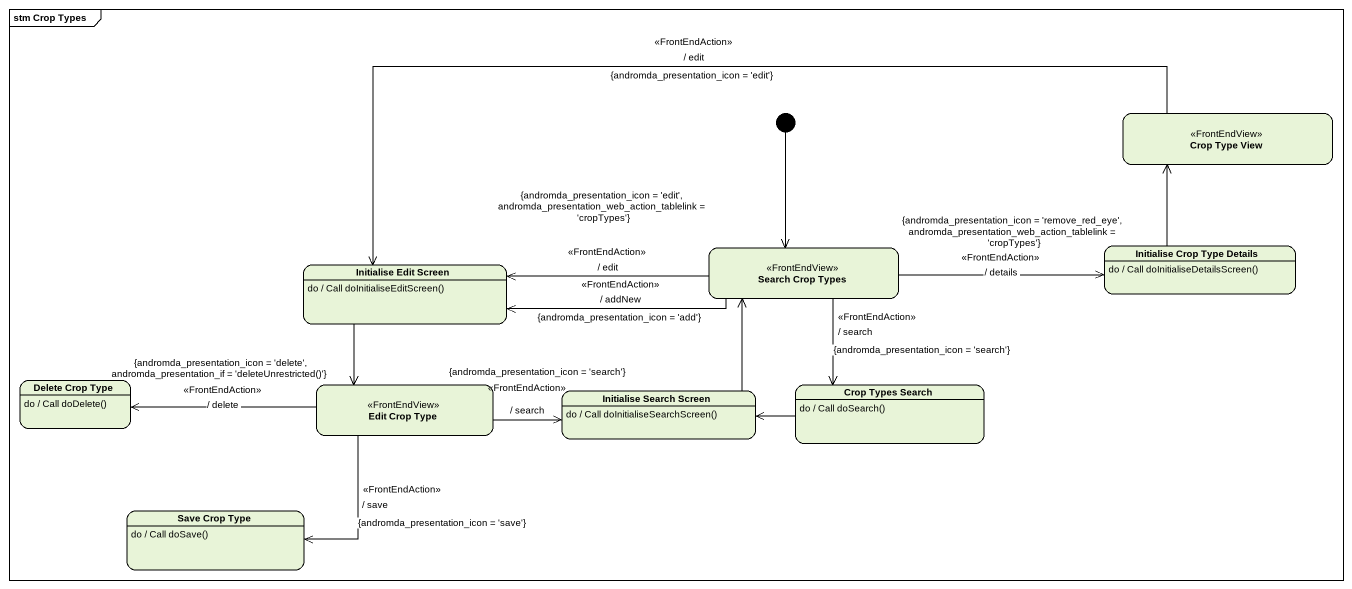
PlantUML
@startuml
mainframe stm Crop Types
hide empty description
state "Crop Type View" as Crop_Type_View <<FrontEndView>>
state "Search Crop Types" as Search_Crop_Types <<FrontEndView>>
state "Initialise Crop Type Details" as Initialise_Crop_Type_Details
Initialise_Crop_Type_Details : do / Call doInitialiseDetailsScreen()
state "Initialise Edit Screen" as Initialise_Edit_Screen
Initialise_Edit_Screen : do / Call doInitialiseEditScreen()
state "Delete Crop Type" as Delete_Crop_Type
Delete_Crop_Type : do / Call doDelete()
state "Edit Crop Type" as Edit_Crop_Type <<FrontEndView>>
state "Initialise Search Screen" as Initialise_Search_Screen
Initialise_Search_Screen : do / Call doInitialiseSearchScreen()
state "Crop Types Search" as Crop_Types_Search
Crop_Types_Search : do / Call doSearch()
state "Save Crop Type" as Save_Crop_Type
Save_Crop_Type : do / Call doSave()
[*] --> Search_Crop_Types
Crop_Type_View -left-> Initialise_Edit_Screen : <<FrontEndAction>>\n/ edit\n{andromda_presentation_icon = 'edit'}
Search_Crop_Types -right-> Initialise_Crop_Type_Details : {andromda_presentation_icon = 'remove_red_eye', andromda_presentation_web_action_tablelink = 'cropTypes'}\n<<FrontEndAction>>\n/ details
Search_Crop_Types -left-> Initialise_Edit_Screen : {andromda_presentation_icon = 'edit', andromda_presentation_web_action_tablelink = 'cropTypes'}\n<<FrontEndAction>>\n/ edit
Search_Crop_Types -left-> Initialise_Edit_Screen : <<FrontEndAction>>\n/ addNew\n{andromda_presentation_icon = 'add'}
Search_Crop_Types --> Crop_Types_Search : <<FrontEndAction>>\n/ search\n{andromda_presentation_icon = 'search'}
Initialise_Crop_Type_Details -up-> Crop_Type_View
Initialise_Edit_Screen --> Edit_Crop_Type
Edit_Crop_Type -left-> Delete_Crop_Type : {andromda_presentation_icon = 'delete', andromda_presentation_if = 'deleteUnrestricted()'}\n<<FrontEndAction>>\n/ delete
Edit_Crop_Type -right-> Initialise_Search_Screen : {andromda_presentation_icon = 'search'}\n<<FrontEndAction>>\n/ search
Edit_Crop_Type --> Save_Crop_Type : <<FrontEndAction>>\n/ save\n{andromda_presentation_icon = 'save'}
Initialise_Search_Screen -up-> Search_Crop_Types
Crop_Types_Search -left-> Initialise_Search_Screen
@enduml
